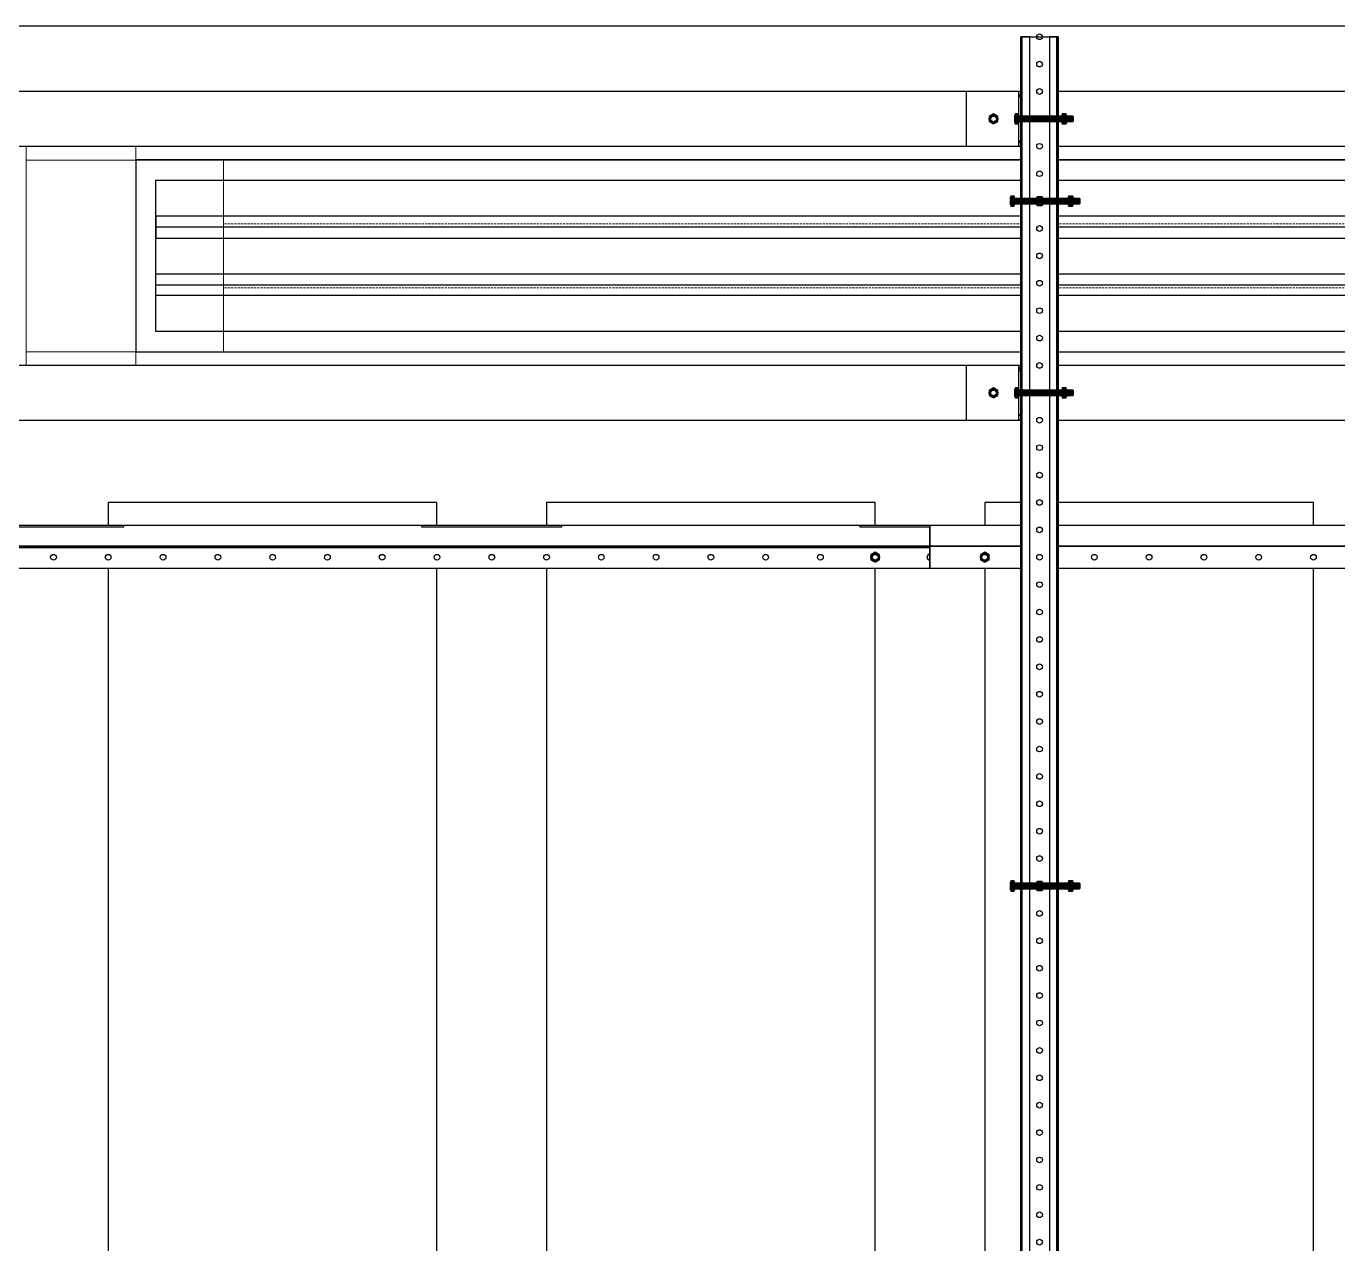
# Model space of a CAD drawing. Header units: millimetres. Extents: x -962357 to -591296, y -223672 to 59420.
# Drawn here: x -753805 to -752608, y -170945 to -169834 of the extents above; entities that cross this region are included whole.
import ezdxf

# ---------------------------------------------------------------- set-up
doc = ezdxf.new("R2010")
doc.units = ezdxf.units.MM
doc.linetypes.add('DPA_Hidden 50', pattern=[3, 2, -1])
doc.linetypes.add('TA_HL_003.00000', pattern=[19.5, 10.65, -8.85])
for name, color, linetype in [('000 - H A T C H', 8, 'Continuous'), ('000 - WIPEOUT', 250, 'Continuous'), ('001 - ASCESSORIES', 251, 'Continuous'), ('A04_TUBE SERIES', 2, 'Continuous'), ('A11_ALU.SOLID SHEET', 2, 'Continuous')]:
    doc.layers.add(name, color=color, linetype=linetype)
doc.layers.add('A-GLAZ-CURT', color=2, linetype='Continuous', lineweight=9)
pattern_1 = [(110, (-0.5, 0), (-0.939693, -0.34202), []), (110, (-0.2012, 0.6409), (-0.939693, -0.34202), [1.25, -0.25, 0, -0.25])]

# ---------------------------------------------------------------- blocks, each defined once
blk = doc.blocks.new('*U4623')
at = {"layer": '001 - ASCESSORIES', "color": 0, "linetype": 'ByBlock'}
blk.add_lwpolyline([(800, 87.5), (-800, 87.5), (-800, -87.5), (800, -87.5)], close=True, dxfattribs=at)
at = {"layer": '001 - ASCESSORIES', "linetype": 'ByBlock'}
for points in [[(-781.5, 69), (781.5, 69), (781.5, -69), (-781.5, -69)], [(781.5, 36.3), (-781.5, 36.3), (-781.5, 16.3), (781.5, 16.3)], [(-781.5, -16.3), (781.5, -16.3), (781.5, -36.3), (-781.5, -36.3)]]:
    blk.add_lwpolyline(points, close=True, dxfattribs=at)
for points in [[(781.5, 26.3), (-781.5, 26.3)], [(-781.5, -26.3), (781.5, -26.3)]]:
    blk.add_lwpolyline(points, dxfattribs=at)
blk = doc.blocks.new('*U4649')
blk.add_attdef('EXTR.OVL-LENGTH_', (-25, -59.1), '', height=5)
blk.add_wipeout([(-25, 0), (25, 0), (25, 4195), (-25, 4195)]).dxf.layer = '000 - WIPEOUT'
at = {"layer": 'A04_TUBE SERIES', "color": 0}
blk.add_lwpolyline([(-25, 0), (25, 0), (25, 4195), (-25, 4195)], close=True, dxfattribs=at)
blk = doc.blocks.new('*U4650')
blk.add_attdef('EXTR.OVL-LENGTH_', (-25, -59.1), '', height=5)
blk.add_wipeout([(-25, 0), (25, 0), (25, 4195), (-25, 4195)]).dxf.layer = '000 - WIPEOUT'
at = {"layer": 'A04_TUBE SERIES', "color": 0}
blk.add_lwpolyline([(-25, 0), (25, 0), (25, 4195), (-25, 4195)], close=True, dxfattribs=at)
blk = doc.blocks.new('*U4861')
at = {"color": 3}
for points in [[(-562.5, 750), (562.5, 750), (562.5, 450), (-562.5, 450)], [(-562.5, 350), (562.5, 350), (562.5, 50), (-562.5, 50)], [(-562.5, -50), (562.5, -50), (562.5, -350), (-562.5, -350)]]:
    blk.add_wipeout(points, dxfattribs=at).dxf.layer = '000 - WIPEOUT'
at = {"layer": 'A11_ALU.SOLID SHEET', "color": 0, "linetype": 'ByBlock'}
for points in [[(-562.5, 450), (562.5, 450), (562.5, 750), (-562.5, 750)], [(-562.5, 50), (562.5, 50), (562.5, 350), (-562.5, 350)], [(-562.5, -350), (562.5, -350), (562.5, -50), (-562.5, -50)]]:
    blk.add_lwpolyline(points, close=True, dxfattribs=at)
blk = doc.blocks.new('000 - ASSCESSORIES_FAMELINE_GALV.BRACKET_FITTING_Z-PROFILE_HR-02B_TOP_VIEW')
blk.add_wipeout([(-1200, 39), (1200, 39), (1200, 0), (-1200, 0)]).dxf.layer = '000 - WIPEOUT'
at = {"layer": '001 - ASCESSORIES', "linetype": 'ByBlock'}
blk.add_line((1200, 20.2), (-1200, 20.2), dxfattribs=at)
at = {"layer": '001 - ASCESSORIES'}
blk.add_line((1200, 19), (-1200, 19), dxfattribs=at)
at = {"layer": '001 - ASCESSORIES', "color": 0}
blk.add_lwpolyline([(-1200, 39), (-1200, 19), (1200, 19), (1200, 39)], close=True, dxfattribs=at)
at = {"layer": '001 - ASCESSORIES'}
blk.add_lwpolyline([(-1200, 19), (-1200, 0), (1200, 0), (1200, 19)], close=True, dxfattribs=at)
at = {"layer": '001 - ASCESSORIES', "color": 2}
for points in [[(-1200, 1.2), (-1200, 0), (-1135.9, 0), (-1135.9, 1.2)], [(-864.1, 1.2), (-864.1, 0), (-735.9, 0), (-735.9, 1.2)], [(-464.1, 1.2), (-464.1, 0), (-335.9, 0), (-335.9, 1.2)]]:
    blk.add_lwpolyline(points, close=True, dxfattribs=at)
at = {"layer": '001 - ASCESSORIES'}
for centre in [(-1150, 29), (-1100, 29), (-1050, 29), (-1000, 29), (-950, 29), (-900, 29), (-850, 29), (-800, 29), (-750, 29), (-700, 29), (-650, 29), (-600, 29), (-550, 29), (-500, 29), (-450, 29), (-400, 29)]:
    blk.add_circle(centre, 2.6, dxfattribs=at)
blk.add_arc((-1200, 29), 2.6, 270, 90, dxfattribs=at)
blk = doc.blocks.new('000 - ASSCESSORIES_FAMELINE_GALV._SPICE-FOR_HR-02B_TOP_VIEW')
at = {"layer": '001 - ASCESSORIES', "linetype": 'ByBlock'}
blk.add_lwpolyline([(-75, 6.8), (75, 6.8), (75, 8.8), (-75, 8.8)], close=True, dxfattribs=at)
at = {"layer": '001 - ASCESSORIES', "color": 0, "linetype": 'ByBlock'}
blk.add_lwpolyline([(-75, 8.8), (75, 8.8), (75, -10), (-75, -10)], close=True, dxfattribs=at)
at = {"layer": '001 - ASCESSORIES', "color": 1}
for points in [[(-57.6, 6.8), (-42.4, 6.8), (-42.4, 8.8), (-57.6, 8.8)], [(-2.6, 6.8), (2.6, 6.8), (2.6, 8.8), (-2.6, 8.8)], [(47.4, 6.8), (52.6, 6.8), (52.6, 8.8), (47.4, 8.8)]]:
    blk.add_lwpolyline(points, close=True, dxfattribs=at)
blk.add_lwpolyline([(-55, -2.6), (-45, -2.6, 1), (-45, 2.6), (-55, 2.6, 1)], format="xyb", close=True, dxfattribs=at)
at = {"layer": '001 - ASCESSORIES'}
for centre in [(0, 0), (50, 0)]:
    blk.add_circle(centre, 2.6, dxfattribs=at)
blk = doc.blocks.new('*U4659')
at = {"layer": '001 - ASCESSORIES', "color": 0, "linetype": 'ByBlock'}
blk.add_blockref('000 - ASSCESSORIES_FAMELINE_GALV._SPICE-FOR_HR-02B_TOP_VIEW', (0, 0), dxfattribs=at)
blk = doc.blocks.new('*U4663')
at = {"layer": '001 - ASCESSORIES', "color": 0}
blk.add_lwpolyline([(4.6, 0), (2.3, 4), (-2.3, 4), (-4.6, 0), (-2.3, -4), (2.3, -4)], close=True, dxfattribs=at)
at = {"layer": '001 - ASCESSORIES', "color": 8}
blk.add_circle((0, 0), 3.85, dxfattribs=at)
at = {"layer": '001 - ASCESSORIES', "color": 0}
blk.add_circle((0, 0), 2.6, dxfattribs=at)
blk = doc.blocks.new('*U4664')
at = {"layer": '000 - H A T C H'}
h = blk.add_hatch(color=250, dxfattribs=at)
h.dxf.hatch_style = 1
h.paths.add_polyline_path([(4, -2.3), (4, 2.3), (0, 4.6), (-4, 2.3), (-4, -2.3), (0, -4.6)])
h.paths.add_polyline_path([(0, -2.6, -1), (0, 2.6, -1)], flags=16)
at = {"layer": '001 - ASCESSORIES', "color": 0, "rotation": 270}
blk.add_blockref('*U4663', (0, 0), dxfattribs=at)
blk = doc.blocks.new('*U4682')
at = {"color": 1}
for p, q in [((-3.5, 3.5), (3.5, 3.5)), ((-3.5, 0), (3.5, 0))]:
    blk.add_line(p, q, dxfattribs=at)
at = {"color": 0}
for points in [[(-2.3, 3.2, 0.249855), (-4.6, 3.2), (-4.6, 0.3, 0.249855), (-2.3, 0.3)], [(2.3, 3.2, 0.062432), (0, 3.5, 0.062432), (-2.3, 3.2), (-2.3, 0.3, 0.061701), (0, 0, 0.061701), (2.3, 0.3)], [(4.6, 3.2, 0.249855), (2.3, 3.2), (2.3, 0.3, 0.249855), (4.6, 0.3)]]:
    blk.add_lwpolyline(points, format="xyb", close=True, dxfattribs=at)
blk = doc.blocks.new('*U4688')
at = {"layer": '000 - H A T C H'}
h = blk.add_hatch(dxfattribs=at)
h.set_pattern_fill('ANSI35', color=8, scale=4, angle=65)
h.set_pattern_definition(pattern_1)
h.paths.add_polyline_path([(0, -2.5), (14.5, -2.5), (14.5, 2.5), (0, 2.5)])
at = {"color": 8}
blk.add_line((14.5, -2.5), (14.5, 2.5), dxfattribs=at)
at = {"color": 1}
blk.add_lwpolyline([(14.5, 2.5), (0, 2.5), (0, -2.5), (14.5, -2.5), (15, -2), (15, 2)], close=True, dxfattribs=at)
blk = doc.blocks.new('*U4699')
at = {"layer": '000 - H A T C H'}
h = blk.add_hatch(color=250, dxfattribs=at)
h.dxf.hatch_style = 1
edge = h.paths.add_edge_path()
edge.add_line((-0.3, -4.6), (-3.2, -4.6))
edge.add_arc((-1, -3.5), 2.45, 180, 208.0569, ccw=False)
edge.add_line((-3.5, -3.5), (-3.5, 0))
edge.add_arc((5.9, 0), 9.36, 179.9761, 180.0239, ccw=False)
edge.add_line((-3.5, 0), (-3.5, 0))
edge.add_arc((5.9, 0), 9.36, 179.9761, 180.0239, ccw=False)
edge.add_line((-3.5, 0), (-3.5, 3.5))
edge.add_arc((-1, 3.5), 2.45, 151.9431, 180, ccw=False)
edge.add_line((-3.2, 4.6), (-0.3, 4.6))
edge.add_arc((-2.5, 3.5), 2.45, 360, 388.0569, ccw=False)
edge.add_line((0, 3.5), (0, -3.5))
edge.add_arc((-2.5, -3.5), 2.45, 331.9431, 360, ccw=False)
blk.add_blockref('*U4688', (0, 0))
at = {"layer": '001 - ASCESSORIES', "rotation": 90}
blk.add_blockref('*U4682', (0, 0), dxfattribs=at)
blk = doc.blocks.new('*U4919')
for p in [(-1250, -10), (-1150, -10)]:
    blk.add_blockref('*U4699', p)
at = {"layer": '001 - ASCESSORIES', "linetype": 'TA_HL_003.00000', "rotation": 180}
blk.add_blockref('*U4659', (-1200, -10), dxfattribs=at)
at = {"layer": '001 - ASCESSORIES', "color": 0, "linetype": 'ByBlock'}
blk.add_blockref('000 - ASSCESSORIES_FAMELINE_GALV.BRACKET_FITTING_Z-PROFILE_HR-02B_TOP_VIEW', (0, -39), dxfattribs=at)
at = {"layer": '001 - ASCESSORIES', "color": 1, "linetype": 'ByBlock'}
blk.add_circle((-1200, -10), 2.6, dxfattribs=at)
at = {"layer": '001 - ASCESSORIES'}
blk.add_blockref('*U4664', (-1150, -10), dxfattribs=at)
at = {"linetype": 'ByBlock'}
blk.add_wipeout([(-2235, -39), (-1200, -39), (-1200, 0), (-2235, 0)], dxfattribs=at).dxf.layer = '000 - WIPEOUT'
at = {"layer": '001 - ASCESSORIES', "color": 1, "linetype": 'ByBlock'}
blk.add_lwpolyline([(-1200, 0), (-2235, 0), (-2235, -20), (-1200, -20)], close=True, dxfattribs=at)
at = {"layer": '001 - ASCESSORIES', "linetype": 'ByBlock'}
blk.add_lwpolyline([(-1200, -20), (-2235, -20), (-2235, -39), (-1200, -39)], close=True, dxfattribs=at)
at = {"layer": '001 - ASCESSORIES', "color": 1, "linetype": 'ByBlock'}
for centre in [(-1550, -10), (-1500, -10), (-1450, -10), (-1400, -10), (-1350, -10), (-1300, -10), (-1250, -10)]:
    blk.add_circle(centre, 2.6, dxfattribs=at)
at = {"layer": '001 - ASCESSORIES'}
blk.add_blockref('*U4664', (-1250, -10), dxfattribs=at)
blk = doc.blocks.new('*U4936')
at = {"color": 6}
blk.add_wipeout([(775, -17), (-775, -17), (-775, 17), (775, 17)], dxfattribs=at).dxf.layer = '000 - WIPEOUT'
at = {"layer": '001 - ASCESSORIES', "color": 0, "linetype": 'ByBlock'}
for p, q in [((775, 15.8), (-775, 15.8)), ((775, -15.8), (-775, -15.8))]:
    blk.add_line(p, q, dxfattribs=at)
at = {"layer": '001 - ASCESSORIES', "color": 1}
blk.add_lwpolyline([(775, 17), (775, -17), (-775, -17), (-775, 17)], close=True, dxfattribs=at)
at = {"layer": '001 - ASCESSORIES', "color": 0, "linetype": 'ByBlock'}
for points in [[(-775, 17), (-775, 9), (775, 9), (775, 17)], [(-775, -9), (-775, -17), (775, -17), (775, -9)]]:
    blk.add_lwpolyline(points, close=True, dxfattribs=at)
at = {"layer": '001 - ASCESSORIES', "color": 1, "linetype": 'Continuous'}
for centre in [(-775, 0), (-750, 0), (-725, 0), (-700, 0), (-675, 0), (-650, 0), (-625, 0), (-600, 0), (-575, 0), (-550, 0), (-525, 0), (-500, 0), (-475, 0), (-450, 0), (-425, 0), (-400, 0), (-375, 0), (-350, 0), (-325, 0), (-300, 0), (-275, 0), (-250, 0), (-225, 0), (-200, 0), (-175, 0), (-150, 0), (-125, 0), (-100, 0), (-75, 0), (-50, 0), (-25, 0), (0, 0), (25, 0), (50, 0), (75, 0), (100, 0), (125, 0), (150, 0), (175, 0), (200, 0), (225, 0), (250, 0), (275, 0), (300, 0), (325, 0)]:
    blk.add_circle(centre, 2.6, dxfattribs=at)
blk = doc.blocks.new('*U4696')
at = {"layer": '000 - H A T C H'}
h = blk.add_hatch(dxfattribs=at)
h.set_pattern_fill('ANSI35', color=8, scale=4, angle=65)
h.set_pattern_definition(pattern_1)
h.paths.add_polyline_path([(0, -2.5), (59.5, -2.5), (59.5, 2.5), (0, 2.5)])
at = {"color": 8}
blk.add_line((59.5, -2.5), (59.5, 2.5), dxfattribs=at)
at = {"color": 1}
blk.add_lwpolyline([(59.5, 2.5), (0, 2.5), (0, -2.5), (59.5, -2.5), (60, -2), (60, 2)], close=True, dxfattribs=at)
blk = doc.blocks.new('*U4748')
at = {"layer": '000 - H A T C H'}
h = blk.add_hatch(color=250, dxfattribs=at)
h.dxf.hatch_style = 1
edge = h.paths.add_edge_path()
edge.add_line((-0.3, -4.6), (-3.2, -4.6))
edge.add_arc((-1, -3.5), 2.45, 180, 208.0569, ccw=False)
edge.add_line((-3.5, -3.5), (-3.5, 0))
edge.add_arc((5.9, 0), 9.36, 179.9761, 180.0239, ccw=False)
edge.add_line((-3.5, 0), (-3.5, 0))
edge.add_arc((5.9, 0), 9.36, 179.9761, 180.0239, ccw=False)
edge.add_line((-3.5, 0), (-3.5, 3.5))
edge.add_arc((-1, 3.5), 2.45, 151.9431, 180, ccw=False)
edge.add_line((-3.2, 4.6), (-0.3, 4.6))
edge.add_arc((-2.5, 3.5), 2.45, 360, 388.0569, ccw=False)
edge.add_line((0, 3.5), (0, -3.5))
edge.add_arc((-2.5, -3.5), 2.45, 331.9431, 360, ccw=False)
blk.add_blockref('*U4696', (0, 0))
at = {"layer": '001 - ASCESSORIES', "rotation": 90}
blk.add_blockref('*U4682', (0, 0), dxfattribs=at)
blk = doc.blocks.new('*U4662')
at = {"color": 1}
for p, q in [((-3.5, 4.5), (3.5, 4.5)), ((-3.5, 0), (3.5, 0))]:
    blk.add_line(p, q, dxfattribs=at)
at = {"color": 0}
for points in [[(-2.3, 4.2, 0.249893), (-4.6, 4.2), (-4.6, 0.3, 0.249893), (-2.3, 0.3)], [(2.3, 4.2, 0.062422), (0, 4.5, 0.062422), (-2.3, 4.2), (-2.3, 0.3, 0.061692), (0, 0, 0.061692), (2.3, 0.3)], [(4.6, 4.2, 0.249893), (2.3, 4.2), (2.3, 0.3, 0.249893), (4.6, 0.3)]]:
    blk.add_lwpolyline(points, format="xyb", close=True, dxfattribs=at)
blk = doc.blocks.new('*U4707')
at = {"layer": '000 - H A T C H'}
h = blk.add_hatch(color=250, dxfattribs=at)
h.dxf.hatch_style = 1
edge = h.paths.add_edge_path()
edge.add_line((0.3, 4.6), (4.2, 4.6))
edge.add_arc((2, 3.5), 2.45, 0, 28.0609, ccw=False)
edge.add_line((4.5, 3.5), (4.5, 0))
edge.add_arc((-4.9, 0), 9.36, -0.0239, 0.0239, ccw=False)
edge.add_line((4.5, 0), (4.5, 0))
edge.add_arc((-4.9, 0), 9.36, -0.0239, 0.0239, ccw=False)
edge.add_line((4.5, 0), (4.5, -3.5))
edge.add_arc((2, -3.5), 2.45, -28.0609, 0, ccw=False)
edge.add_line((4.2, -4.6), (0.3, -4.6))
edge.add_arc((2.5, -3.5), 2.45, 180, 208.0609, ccw=False)
edge.add_line((0, -3.5), (0, 3.5))
edge.add_arc((2.5, 3.5), 2.45, 151.9391, 180, ccw=False)
at = {"layer": '001 - ASCESSORIES', "color": 0, "rotation": 270}
blk.add_blockref('*U4662', (0, 0), dxfattribs=at)
blk = doc.blocks.new('*U4821')
at = {"layer": '001 - ASCESSORIES'}
blk.add_blockref('*U4748', (-23, 0), dxfattribs=at)
at = {"layer": '001 - ASCESSORIES', "color": 2}
for rotation in [90, 90, 270, 270]:
    blk.add_blockref('*U4664', (0, 0), dxfattribs=dict(at, rotation=rotation))
at = {"layer": '001 - ASCESSORIES', "color": 1}
blk.add_blockref('*U4707', (26.2, 0), dxfattribs=at)
blk = doc.blocks.new('000 - ASSCESSORIES_FAMELINE_AL.EXTR._L-PROFILE_50x68mm._non-code_TOP_VIEW')
blk.add_wipeout([(-50, -25), (0, -25), (0, 25), (-50, 25)]).dxf.layer = '000 - WIPEOUT'
at = {"layer": '000 - H A T C H'}
h = blk.add_hatch(dxfattribs=at)
h.set_pattern_fill('ANSI32', color=8, scale=0.5)
h.set_pattern_definition([(45, (-14193.569, 11847.092), (-3.367596, 3.367596), []), (45, (-14191.324, 11847.092), (-3.367596, 3.367596), [])])
h.paths.add_polyline_path([(-2, 20), (0, 20), (0, 25), (-2, 25)])
h.paths.add_polyline_path([(0, -20), (-2, -20), (-2, -25), (0, -25)])
at = {"layer": '001 - ASCESSORIES', "color": 0}
for p, q in [((0, 20), (-2, 20)), ((-2, -20), (0, -20))]:
    blk.add_line(p, q, dxfattribs=at)
at = {"layer": '001 - ASCESSORIES', "color": 1}
blk.add_line((-2, -20), (-2, 20), dxfattribs=at)
at = {"layer": '001 - ASCESSORIES'}
blk.add_lwpolyline([(-50, -25), (0, -25), (0, 25), (-50, 25)], close=True, dxfattribs=at)
at = {"layer": '001 - ASCESSORIES', "color": 0}
for points in [[(-2, 25), (0, 25), (0, 20), (-2, 20)], [(-2, -20), (0, -20), (0, -25), (-2, -25)]]:
    blk.add_lwpolyline(points, close=True, dxfattribs=at)
at = {"layer": '001 - ASCESSORIES', "color": 1}
blk.add_circle((-25, 0), 2.6, dxfattribs=at)
blk = doc.blocks.new('*U4738')
at = {"layer": '001 - ASCESSORIES', "color": 0}
blk.add_blockref('000 - ASSCESSORIES_FAMELINE_AL.EXTR._L-PROFILE_50x68mm._non-code_TOP_VIEW', (0, 0), dxfattribs=at)
blk = doc.blocks.new('*U4683')
blk.add_circle((0, 0), 3.66)
at = {"layer": '001 - ASCESSORIES', "color": 0}
blk.add_lwpolyline([(4.6, 0), (2.3, 4), (-2.3, 4), (-4.6, 0), (-2.3, -4), (2.3, -4)], close=True, dxfattribs=at)
at = {"layer": '001 - ASCESSORIES', "color": 8}
blk.add_circle((0, 0), 3.85, dxfattribs=at)
blk = doc.blocks.new('*U4715')
at = {"layer": '001 - ASCESSORIES', "rotation": 90}
blk.add_blockref('*U4683', (0, 0), dxfattribs=at)
blk = doc.blocks.new('*U4751')
at = {"layer": '001 - ASCESSORIES'}
blk.add_blockref('*U4715', (0, 0), dxfattribs=at)
blk = doc.blocks.new('*U4694')
at = {"layer": '000 - H A T C H'}
h = blk.add_hatch(dxfattribs=at)
h.set_pattern_fill('ANSI35', color=8, scale=4, angle=65)
h.set_pattern_definition(pattern_1)
h.paths.add_polyline_path([(0, -2.5), (49.5, -2.5), (49.5, 2.5), (0, 2.5)])
at = {"color": 8}
blk.add_line((49.5, -2.5), (49.5, 2.5), dxfattribs=at)
at = {"color": 1}
blk.add_lwpolyline([(49.5, 2.5), (0, 2.5), (0, -2.5), (49.5, -2.5), (50, -2), (50, 2)], close=True, dxfattribs=at)
blk = doc.blocks.new('*U4746')
at = {"layer": '000 - H A T C H'}
h = blk.add_hatch(color=250, dxfattribs=at)
h.dxf.hatch_style = 1
edge = h.paths.add_edge_path()
edge.add_line((-0.3, -4.6), (-3.2, -4.6))
edge.add_arc((-1, -3.5), 2.45, 180, 208.0569, ccw=False)
edge.add_line((-3.5, -3.5), (-3.5, 0))
edge.add_arc((5.9, 0), 9.36, 179.9761, 180.0239, ccw=False)
edge.add_line((-3.5, 0), (-3.5, 0))
edge.add_arc((5.9, 0), 9.36, 179.9761, 180.0239, ccw=False)
edge.add_line((-3.5, 0), (-3.5, 3.5))
edge.add_arc((-1, 3.5), 2.45, 151.9431, 180, ccw=False)
edge.add_line((-3.2, 4.6), (-0.3, 4.6))
edge.add_arc((-2.5, 3.5), 2.45, 360, 388.0569, ccw=False)
edge.add_line((0, 3.5), (0, -3.5))
edge.add_arc((-2.5, -3.5), 2.45, 331.9431, 360, ccw=False)
blk.add_blockref('*U4694', (0, 0))
at = {"layer": '001 - ASCESSORIES', "rotation": 90}
blk.add_blockref('*U4682', (0, 0), dxfattribs=at)
blk = doc.blocks.new('*U4752')
at = {"layer": '001 - ASCESSORIES'}
for name, p in [('*U4746', (0, 0)), ('*U4707', (39.2, 0))]:
    blk.add_blockref(name, p, dxfattribs=at)
blk = doc.blocks.new('*U4794')
at = {"color": 2}
blk.add_blockref('*U4738', (0, 0), dxfattribs=at)
for name, p in [('*U4751', (-25, 0)), ('*U4752', (-2, 0))]:
    blk.add_blockref(name, p)
blk = doc.blocks.new('*U4956')
blk.add_lwpolyline([(-7165.5, 4263), (-7165.5, 5940.1), (-11560, 5940.1), (-11560, 4315), (-18103.4, 4315), (-18103.4, 550), (-9016.6, 550), (-9016.6, 4265)], close=True)
blk.add_blockref('*U4623', (-8225, 5730.5))
at = {"layer": 'A04_TUBE SERIES', "color": 0, "linetype": 'ByBlock', "rotation": 270}
for name, p in [('*U4649', (-11460, 5855.5)), ('*U4650', (-11460, 5605.5))]:
    blk.add_blockref(name, p, dxfattribs=at)
at = {"layer": 'A11_ALU.SOLID SHEET', "color": 0, "linetype": 'ByBlock', "rotation": 90}
blk.add_blockref('*U4861', (-8300, 4943), dxfattribs=at)
at = {"layer": '001 - ASCESSORIES', "linetype": 'ByBlock', "rotation": 180}
blk.add_blockref('*U4919', (-9500, 5445.5), dxfattribs=at)
at = {"layer": '001 - ASCESSORIES', "linetype": 'ByBlock', "rotation": 270}
blk.add_blockref('*U4936', (-8200, 5155.5), dxfattribs=at)
at = {"layer": '001 - ASCESSORIES', "linetype": 'ByBlock'}
for name, p in [('*U4794', (-8217, 5855.5)), ('*U4821', (-8200, 5780.5)), ('*U4794', (-8217, 5605.5)), ('*U4821', (-8200, 5155.5))]:
    blk.add_blockref(name, p, dxfattribs=at)
blk = doc.blocks.new('DPA_CP_Metal Ceiling Panel1 - Horizontal with Gap-12447204-4160-01 UPPER PLATFORM LEVEL - REFLECTED CEILING PLAN')
at = {"layer": 'A-GLAZ-CURT'}
for p, q in [((-753807.4, 9174), (-753807.4, 9449)), ((-753807.4, 9174), (-753807.4, 9449)), ((-753807.4, 9449), (-753707.4, 9449)), ((-753807.4, 9449), (-753707.4, 9449)), ((-753807.4, 9174), (-753807.4, 9449)), ((-753707.4, 9174), (-753707.4, 9449)), ((-753707.4, 9449), (-753707.4, 9174)), ((-753707.4, 9449), (-753707.4, 9174)), ((-753807.4, 9399), (-753707.4, 9399)), ((-753807.4, 9224), (-753707.4, 9224)), ((-753807.4, 9174), (-753707.4, 9174)), ((-753707.4, 9174), (-753807.4, 9174)), ((-753707.4, 9174), (-753807.4, 9174))]:
    blk.add_line(p, q, dxfattribs=at)
blk = doc.blocks.new('DPA_CP_Metal Ceiling Air Supply1 - Linear Diffuser Air Supply-12447243-4160-01 UPPER PLATFORM LEVEL - REFLECTED CEILING PLAN')
at = {"layer": 'A-GLAZ-CURT'}
for p, q in [((-753707.4, 9174), (-753707.4, 9449)), ((-753707.4, 9449), (-752107.4, 9449)), ((-753707.4, 9174), (-753707.4, 9449)), ((-753707.4, 9449), (-752107.4, 9449)), ((-753707.4, 9449), (-752107.4, 9449)), ((-753707.4, 9174), (-753707.4, 9449)), ((-752107.4, 9174), (-752107.4, 9449)), ((-752107.4, 9449), (-752107.4, 9174)), ((-752107.4, 9449), (-752107.4, 9174)), ((-752107.4, 9399), (-753707.4, 9399)), ((-753627.4, 9399), (-753627.4, 9224)), ((-752187.4, 9399), (-752187.4, 9224)), ((-752107.4, 9224), (-753707.4, 9224)), ((-753707.4, 9174), (-752107.4, 9174)), ((-752107.4, 9174), (-753707.4, 9174)), ((-752107.4, 9174), (-753707.4, 9174))]:
    blk.add_line(p, q, dxfattribs=at)
at = {"layer": 'A-GLAZ-CURT', "linetype": 'DPA_Hidden 50'}
for p, q in [((-752187.4, 9340.7), (-753627.4, 9340.7)), ((-752187.4, 9282.4), (-753627.4, 9282.4))]:
    blk.add_line(p, q, dxfattribs=at)
blk = doc.blocks.new('*U340')
at = {"layer": '001 - ASCESSORIES', "color": 0, "linetype": 'ByBlock'}
blk.add_lwpolyline([(800, 87.5), (-800, 87.5), (-800, -87.5), (800, -87.5)], close=True, dxfattribs=at)
at = {"layer": '001 - ASCESSORIES', "linetype": 'ByBlock'}
for points in [[(-781.5, 69), (781.5, 69), (781.5, -69), (-781.5, -69)], [(781.5, 36.3), (-781.5, 36.3), (-781.5, 16.3), (781.5, 16.3)], [(-781.5, -16.3), (781.5, -16.3), (781.5, -36.3), (-781.5, -36.3)]]:
    blk.add_lwpolyline(points, close=True, dxfattribs=at)
for points in [[(781.5, 26.3), (-781.5, 26.3)], [(-781.5, -26.3), (781.5, -26.3)]]:
    blk.add_lwpolyline(points, dxfattribs=at)
blk = doc.blocks.new('*U727')
blk.add_attdef('EXTR.OVL-LENGTH_', (-25, -59.1), '', height=5)
blk.add_wipeout([(-25, 0), (25, 0), (25, 4195), (-25, 4195)]).dxf.layer = '000 - WIPEOUT'
at = {"layer": 'A04_TUBE SERIES', "color": 0}
blk.add_lwpolyline([(-25, 0), (25, 0), (25, 4195), (-25, 4195)], close=True, dxfattribs=at)
blk = doc.blocks.new('*U728')
blk.add_attdef('EXTR.OVL-LENGTH_', (-25, -59.1), '', height=5)
blk.add_wipeout([(-25, 0), (25, 0), (25, 4195), (-25, 4195)]).dxf.layer = '000 - WIPEOUT'
at = {"layer": 'A04_TUBE SERIES', "color": 0}
blk.add_lwpolyline([(-25, 0), (25, 0), (25, 4195), (-25, 4195)], close=True, dxfattribs=at)
blk = doc.blocks.new('*U700')
at = {"color": 3}
for points in [[(-562.5, 750), (562.5, 750), (562.5, 450), (-562.5, 450)], [(-562.5, 350), (562.5, 350), (562.5, 50), (-562.5, 50)], [(-562.5, -50), (562.5, -50), (562.5, -350), (-562.5, -350)]]:
    blk.add_wipeout(points, dxfattribs=at).dxf.layer = '000 - WIPEOUT'
at = {"layer": 'A11_ALU.SOLID SHEET', "color": 0, "linetype": 'ByBlock'}
for points in [[(-562.5, 450), (562.5, 450), (562.5, 750), (-562.5, 750)], [(-562.5, 50), (562.5, 50), (562.5, 350), (-562.5, 350)], [(-562.5, -350), (562.5, -350), (562.5, -50), (-562.5, -50)]]:
    blk.add_lwpolyline(points, close=True, dxfattribs=at)
blk = doc.blocks.new('*U670')
at = {"layer": '001 - ASCESSORIES', "color": 0, "linetype": 'ByBlock'}
blk.add_blockref('000 - ASSCESSORIES_FAMELINE_GALV._SPICE-FOR_HR-02B_TOP_VIEW', (0, 0), dxfattribs=at)
blk = doc.blocks.new('*U350')
at = {"layer": '001 - ASCESSORIES', "color": 0}
blk.add_lwpolyline([(4.6, 0), (2.3, 4), (-2.3, 4), (-4.6, 0), (-2.3, -4), (2.3, -4)], close=True, dxfattribs=at)
at = {"layer": '001 - ASCESSORIES', "color": 8}
blk.add_circle((0, 0), 3.85, dxfattribs=at)
at = {"layer": '001 - ASCESSORIES', "color": 0}
blk.add_circle((0, 0), 2.6, dxfattribs=at)
blk = doc.blocks.new('*U671')
at = {"layer": '000 - H A T C H'}
h = blk.add_hatch(color=250, dxfattribs=at)
h.dxf.hatch_style = 1
h.paths.add_polyline_path([(4, -2.3), (4, 2.3), (0, 4.6), (-4, 2.3), (-4, -2.3), (0, -4.6)])
h.paths.add_polyline_path([(0, -2.6, -1), (0, 2.6, -1)], flags=16)
at = {"layer": '001 - ASCESSORIES', "color": 0, "rotation": 270}
blk.add_blockref('*U350', (0, 0), dxfattribs=at)
blk = doc.blocks.new('*U351')
at = {"color": 1}
for p, q in [((-3.5, 3.5), (3.5, 3.5)), ((-3.5, 0), (3.5, 0))]:
    blk.add_line(p, q, dxfattribs=at)
at = {"color": 0}
for points in [[(-2.3, 3.2, 0.249855), (-4.6, 3.2), (-4.6, 0.3, 0.249855), (-2.3, 0.3)], [(2.3, 3.2, 0.062432), (0, 3.5, 0.062432), (-2.3, 3.2), (-2.3, 0.3, 0.061701), (0, 0, 0.061701), (2.3, 0.3)], [(4.6, 3.2, 0.249855), (2.3, 3.2), (2.3, 0.3, 0.249855), (4.6, 0.3)]]:
    blk.add_lwpolyline(points, format="xyb", close=True, dxfattribs=at)
blk = doc.blocks.new('*U357')
at = {"layer": '000 - H A T C H'}
h = blk.add_hatch(dxfattribs=at)
h.set_pattern_fill('ANSI35', color=8, scale=4, angle=65)
h.set_pattern_definition(pattern_1)
h.paths.add_polyline_path([(0, -2.5), (14.5, -2.5), (14.5, 2.5), (0, 2.5)])
at = {"color": 8}
blk.add_line((14.5, -2.5), (14.5, 2.5), dxfattribs=at)
at = {"color": 1}
blk.add_lwpolyline([(14.5, 2.5), (0, 2.5), (0, -2.5), (14.5, -2.5), (15, -2), (15, 2)], close=True, dxfattribs=at)
blk = doc.blocks.new('*U666')
at = {"layer": '000 - H A T C H'}
h = blk.add_hatch(color=250, dxfattribs=at)
h.dxf.hatch_style = 1
edge = h.paths.add_edge_path()
edge.add_line((-0.3, -4.6), (-3.2, -4.6))
edge.add_arc((-1, -3.5), 2.45, 180, 208.0569, ccw=False)
edge.add_line((-3.5, -3.5), (-3.5, 0))
edge.add_arc((5.9, 0), 9.36, 179.9761, 180.0239, ccw=False)
edge.add_line((-3.5, 0), (-3.5, 0))
edge.add_arc((5.9, 0), 9.36, 179.9761, 180.0239, ccw=False)
edge.add_line((-3.5, 0), (-3.5, 3.5))
edge.add_arc((-1, 3.5), 2.45, 151.9431, 180, ccw=False)
edge.add_line((-3.2, 4.6), (-0.3, 4.6))
edge.add_arc((-2.5, 3.5), 2.45, 360, 388.0569, ccw=False)
edge.add_line((0, 3.5), (0, -3.5))
edge.add_arc((-2.5, -3.5), 2.45, 331.9431, 360, ccw=False)
blk.add_blockref('*U357', (0, 0))
at = {"layer": '001 - ASCESSORIES', "rotation": 90}
blk.add_blockref('*U351', (0, 0), dxfattribs=at)
blk = doc.blocks.new('*U533')
for p in [(-1250, -10), (-1150, -10)]:
    blk.add_blockref('*U666', p)
at = {"layer": '001 - ASCESSORIES', "linetype": 'TA_HL_003.00000', "rotation": 180}
blk.add_blockref('*U670', (-1200, -10), dxfattribs=at)
at = {"layer": '001 - ASCESSORIES', "color": 0, "linetype": 'ByBlock'}
blk.add_blockref('000 - ASSCESSORIES_FAMELINE_GALV.BRACKET_FITTING_Z-PROFILE_HR-02B_TOP_VIEW', (0, -39), dxfattribs=at)
at = {"layer": '001 - ASCESSORIES', "color": 1, "linetype": 'ByBlock'}
blk.add_circle((-1200, -10), 2.6, dxfattribs=at)
at = {"layer": '001 - ASCESSORIES'}
blk.add_blockref('*U671', (-1150, -10), dxfattribs=at)
at = {"linetype": 'ByBlock'}
blk.add_wipeout([(-2235, -39), (-1200, -39), (-1200, 0), (-2235, 0)], dxfattribs=at).dxf.layer = '000 - WIPEOUT'
at = {"layer": '001 - ASCESSORIES', "color": 1, "linetype": 'ByBlock'}
blk.add_lwpolyline([(-1200, 0), (-2235, 0), (-2235, -20), (-1200, -20)], close=True, dxfattribs=at)
at = {"layer": '001 - ASCESSORIES', "linetype": 'ByBlock'}
blk.add_lwpolyline([(-1200, -20), (-2235, -20), (-2235, -39), (-1200, -39)], close=True, dxfattribs=at)
at = {"layer": '001 - ASCESSORIES', "color": 1, "linetype": 'ByBlock'}
for centre in [(-1550, -10), (-1500, -10), (-1450, -10), (-1400, -10), (-1350, -10), (-1300, -10), (-1250, -10)]:
    blk.add_circle(centre, 2.6, dxfattribs=at)
at = {"layer": '001 - ASCESSORIES'}
blk.add_blockref('*U671', (-1250, -10), dxfattribs=at)
blk = doc.blocks.new('*U549')
at = {"color": 6}
blk.add_wipeout([(775, -17), (-775, -17), (-775, 17), (775, 17)], dxfattribs=at).dxf.layer = '000 - WIPEOUT'
at = {"layer": '001 - ASCESSORIES', "color": 0, "linetype": 'ByBlock'}
for p, q in [((775, 15.8), (-775, 15.8)), ((775, -15.8), (-775, -15.8))]:
    blk.add_line(p, q, dxfattribs=at)
at = {"layer": '001 - ASCESSORIES', "color": 1}
blk.add_lwpolyline([(775, 17), (775, -17), (-775, -17), (-775, 17)], close=True, dxfattribs=at)
at = {"layer": '001 - ASCESSORIES', "color": 0, "linetype": 'ByBlock'}
for points in [[(-775, 17), (-775, 9), (775, 9), (775, 17)], [(-775, -9), (-775, -17), (775, -17), (775, -9)]]:
    blk.add_lwpolyline(points, close=True, dxfattribs=at)
at = {"layer": '001 - ASCESSORIES', "color": 1, "linetype": 'Continuous'}
for centre in [(-775, 0), (-750, 0), (-725, 0), (-700, 0), (-675, 0), (-650, 0), (-625, 0), (-600, 0), (-575, 0), (-550, 0), (-525, 0), (-500, 0), (-475, 0), (-450, 0), (-425, 0), (-400, 0), (-375, 0), (-350, 0), (-325, 0), (-300, 0), (-275, 0), (-250, 0), (-225, 0), (-200, 0), (-175, 0), (-150, 0), (-125, 0), (-100, 0), (-75, 0), (-50, 0), (-25, 0), (0, 0), (25, 0), (50, 0), (75, 0), (100, 0), (125, 0), (150, 0), (175, 0), (200, 0), (225, 0), (250, 0), (275, 0), (300, 0), (325, 0)]:
    blk.add_circle(centre, 2.6, dxfattribs=at)
blk = doc.blocks.new('*U365')
at = {"layer": '000 - H A T C H'}
h = blk.add_hatch(dxfattribs=at)
h.set_pattern_fill('ANSI35', color=8, scale=4, angle=65)
h.set_pattern_definition(pattern_1)
h.paths.add_polyline_path([(0, -2.5), (59.5, -2.5), (59.5, 2.5), (0, 2.5)])
at = {"color": 8}
blk.add_line((59.5, -2.5), (59.5, 2.5), dxfattribs=at)
at = {"color": 1}
blk.add_lwpolyline([(59.5, 2.5), (0, 2.5), (0, -2.5), (59.5, -2.5), (60, -2), (60, 2)], close=True, dxfattribs=at)
blk = doc.blocks.new('*U583')
at = {"layer": '000 - H A T C H'}
h = blk.add_hatch(color=250, dxfattribs=at)
h.dxf.hatch_style = 1
edge = h.paths.add_edge_path()
edge.add_line((-0.3, -4.6), (-3.2, -4.6))
edge.add_arc((-1, -3.5), 2.45, 180, 208.0569, ccw=False)
edge.add_line((-3.5, -3.5), (-3.5, 0))
edge.add_arc((5.9, 0), 9.36, 179.9761, 180.0239, ccw=False)
edge.add_line((-3.5, 0), (-3.5, 0))
edge.add_arc((5.9, 0), 9.36, 179.9761, 180.0239, ccw=False)
edge.add_line((-3.5, 0), (-3.5, 3.5))
edge.add_arc((-1, 3.5), 2.45, 151.9431, 180, ccw=False)
edge.add_line((-3.2, 4.6), (-0.3, 4.6))
edge.add_arc((-2.5, 3.5), 2.45, 360, 388.0569, ccw=False)
edge.add_line((0, 3.5), (0, -3.5))
edge.add_arc((-2.5, -3.5), 2.45, 331.9431, 360, ccw=False)
blk.add_blockref('*U365', (0, 0))
at = {"layer": '001 - ASCESSORIES', "rotation": 90}
blk.add_blockref('*U351', (0, 0), dxfattribs=at)
blk = doc.blocks.new('*U349')
at = {"color": 1}
for p, q in [((-3.5, 4.5), (3.5, 4.5)), ((-3.5, 0), (3.5, 0))]:
    blk.add_line(p, q, dxfattribs=at)
at = {"color": 0}
for points in [[(-2.3, 4.2, 0.249893), (-4.6, 4.2), (-4.6, 0.3, 0.249893), (-2.3, 0.3)], [(2.3, 4.2, 0.062422), (0, 4.5, 0.062422), (-2.3, 4.2), (-2.3, 0.3, 0.061692), (0, 0, 0.061692), (2.3, 0.3)], [(4.6, 4.2, 0.249893), (2.3, 4.2), (2.3, 0.3, 0.249893), (4.6, 0.3)]]:
    blk.add_lwpolyline(points, format="xyb", close=True, dxfattribs=at)
blk = doc.blocks.new('*U667')
at = {"layer": '000 - H A T C H'}
h = blk.add_hatch(color=250, dxfattribs=at)
h.dxf.hatch_style = 1
edge = h.paths.add_edge_path()
edge.add_line((0.3, 4.6), (4.2, 4.6))
edge.add_arc((2, 3.5), 2.45, 0, 28.0609, ccw=False)
edge.add_line((4.5, 3.5), (4.5, 0))
edge.add_arc((-4.9, 0), 9.36, -0.0239, 0.0239, ccw=False)
edge.add_line((4.5, 0), (4.5, 0))
edge.add_arc((-4.9, 0), 9.36, -0.0239, 0.0239, ccw=False)
edge.add_line((4.5, 0), (4.5, -3.5))
edge.add_arc((2, -3.5), 2.45, -28.0609, 0, ccw=False)
edge.add_line((4.2, -4.6), (0.3, -4.6))
edge.add_arc((2.5, -3.5), 2.45, 180, 208.0609, ccw=False)
edge.add_line((0, -3.5), (0, 3.5))
edge.add_arc((2.5, 3.5), 2.45, 151.9391, 180, ccw=False)
at = {"layer": '001 - ASCESSORIES', "color": 0, "rotation": 270}
blk.add_blockref('*U349', (0, 0), dxfattribs=at)
blk = doc.blocks.new('*U686')
at = {"layer": '001 - ASCESSORIES'}
blk.add_blockref('*U583', (-23, 0), dxfattribs=at)
at = {"layer": '001 - ASCESSORIES', "color": 2}
for rotation in [90, 90, 270, 270]:
    blk.add_blockref('*U671', (0, 0), dxfattribs=dict(at, rotation=rotation))
at = {"layer": '001 - ASCESSORIES', "color": 1}
blk.add_blockref('*U667', (26.2, 0), dxfattribs=at)
blk = doc.blocks.new('*U573')
at = {"layer": '001 - ASCESSORIES', "color": 0}
blk.add_blockref('000 - ASSCESSORIES_FAMELINE_AL.EXTR._L-PROFILE_50x68mm._non-code_TOP_VIEW', (0, 0), dxfattribs=at)
blk = doc.blocks.new('*U352')
blk.add_circle((0, 0), 3.66)
at = {"layer": '001 - ASCESSORIES', "color": 0}
blk.add_lwpolyline([(4.6, 0), (2.3, 4), (-2.3, 4), (-4.6, 0), (-2.3, -4), (2.3, -4)], close=True, dxfattribs=at)
at = {"layer": '001 - ASCESSORIES', "color": 8}
blk.add_circle((0, 0), 3.85, dxfattribs=at)
blk = doc.blocks.new('*U662')
at = {"layer": '001 - ASCESSORIES', "rotation": 90}
blk.add_blockref('*U352', (0, 0), dxfattribs=at)
blk = doc.blocks.new('*U569')
at = {"layer": '001 - ASCESSORIES'}
blk.add_blockref('*U662', (0, 0), dxfattribs=at)
blk = doc.blocks.new('*U363')
at = {"layer": '000 - H A T C H'}
h = blk.add_hatch(dxfattribs=at)
h.set_pattern_fill('ANSI35', color=8, scale=4, angle=65)
h.set_pattern_definition(pattern_1)
h.paths.add_polyline_path([(0, -2.5), (49.5, -2.5), (49.5, 2.5), (0, 2.5)])
at = {"color": 8}
blk.add_line((49.5, -2.5), (49.5, 2.5), dxfattribs=at)
at = {"color": 1}
blk.add_lwpolyline([(49.5, 2.5), (0, 2.5), (0, -2.5), (49.5, -2.5), (50, -2), (50, 2)], close=True, dxfattribs=at)
blk = doc.blocks.new('*U584')
at = {"layer": '000 - H A T C H'}
h = blk.add_hatch(color=250, dxfattribs=at)
h.dxf.hatch_style = 1
edge = h.paths.add_edge_path()
edge.add_line((-0.3, -4.6), (-3.2, -4.6))
edge.add_arc((-1, -3.5), 2.45, 180, 208.0569, ccw=False)
edge.add_line((-3.5, -3.5), (-3.5, 0))
edge.add_arc((5.9, 0), 9.36, 179.9761, 180.0239, ccw=False)
edge.add_line((-3.5, 0), (-3.5, 0))
edge.add_arc((5.9, 0), 9.36, 179.9761, 180.0239, ccw=False)
edge.add_line((-3.5, 0), (-3.5, 3.5))
edge.add_arc((-1, 3.5), 2.45, 151.9431, 180, ccw=False)
edge.add_line((-3.2, 4.6), (-0.3, 4.6))
edge.add_arc((-2.5, 3.5), 2.45, 360, 388.0569, ccw=False)
edge.add_line((0, 3.5), (0, -3.5))
edge.add_arc((-2.5, -3.5), 2.45, 331.9431, 360, ccw=False)
blk.add_blockref('*U363', (0, 0))
at = {"layer": '001 - ASCESSORIES', "rotation": 90}
blk.add_blockref('*U351', (0, 0), dxfattribs=at)
blk = doc.blocks.new('*U680')
at = {"layer": '001 - ASCESSORIES'}
for name, p in [('*U584', (0, 0)), ('*U667', (39.2, 0))]:
    blk.add_blockref(name, p, dxfattribs=at)
blk = doc.blocks.new('*U681')
at = {"color": 2}
blk.add_blockref('*U573', (0, 0), dxfattribs=at)
for name, p in [('*U569', (-25, 0)), ('*U680', (-2, 0))]:
    blk.add_blockref(name, p)

msp = doc.modelspace()

# ---------------------------------------------------------------- block references
at = {"layer": 'A-GLAZ-CURT'}
for name in ['DPA_CP_Metal Ceiling Panel1 - Horizontal with Gap-12447204-4160-01 UPPER PLATFORM LEVEL - REFLECTED CEILING PLAN', 'DPA_CP_Metal Ceiling Air Supply1 - Linear Diffuser Air Supply-12447243-4160-01 UPPER PLATFORM LEVEL - REFLECTED CEILING PLAN']:
    msp.add_blockref(name, (2.5, -179355.5), dxfattribs=at)

# ---------------------------------------------------------------- next in the draw order: block references
msp.add_blockref('*U4956', (-744680, -175774.4))

# ---------------------------------------------------------------- next in the draw order: linework, layer by layer
msp.add_lwpolyline([(-751845.5, -171511.4), (-751845.5, -169834.3), (-756240, -169834.3), (-756240, -171459.4), (-762783.4, -171459.4), (-762783.4, -175224.4), (-753696.6, -175224.4), (-753696.6, -171509.4)], close=True)

# ---------------------------------------------------------------- next in the draw order: block references
msp.add_blockref('*U340', (-752905, -170043.9))

# ---------------------------------------------------------------- next in the draw order: block references
at = {"layer": 'A04_TUBE SERIES', "color": 0, "linetype": 'ByBlock', "rotation": 270}
for name, p in [('*U727', (-756140, -169918.9)), ('*U728', (-756140, -170168.9))]:
    msp.add_blockref(name, p, dxfattribs=at)
at = {"layer": 'A11_ALU.SOLID SHEET', "color": 0, "linetype": 'ByBlock', "rotation": 90}
msp.add_blockref('*U700', (-752980, -170831.4), dxfattribs=at)

# ---------------------------------------------------------------- next in the draw order: block references
at = {"layer": '001 - ASCESSORIES', "linetype": 'ByBlock', "rotation": 180}
msp.add_blockref('*U533', (-754180, -170328.9), dxfattribs=at)

# ---------------------------------------------------------------- next in the draw order: block references
at = {"layer": '001 - ASCESSORIES', "linetype": 'ByBlock', "rotation": 270}
msp.add_blockref('*U549', (-752880, -170618.9), dxfattribs=at)

# ---------------------------------------------------------------- next in the draw order: block references
at = {"layer": '001 - ASCESSORIES', "linetype": 'ByBlock'}
for name, p in [('*U681', (-752897, -169918.9)), ('*U686', (-752880, -169993.9)), ('*U681', (-752897, -170168.9)), ('*U686', (-752880, -170618.9))]:
    msp.add_blockref(name, p, dxfattribs=at)

doc.saveas('drawing.dxf')
